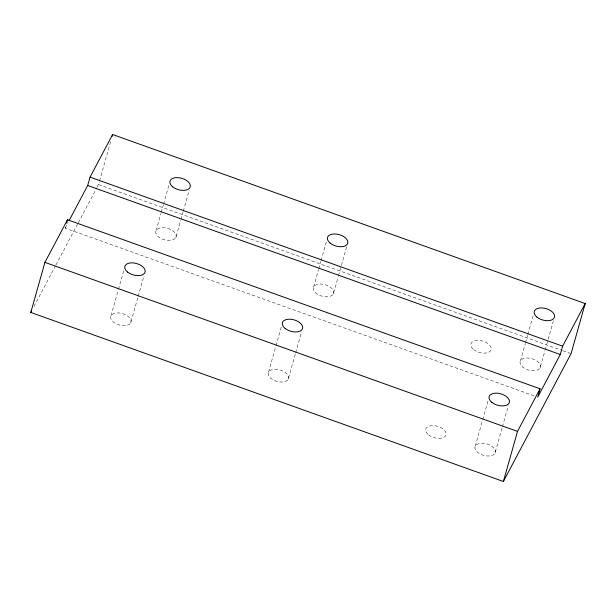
<?xml version="1.0" encoding="UTF-8"?>
<svg xmlns="http://www.w3.org/2000/svg" width="616" height="616" viewBox="0 0 616 616"><rect width="100%" height="100%" fill="white"/><g stroke="black" fill="none" stroke-linecap="round" stroke-linejoin="round"><path stroke-width="0.46" stroke-dasharray="3.08 2.31" d="M534.095 395.834L65.134 228.097L65.843 225.595M97.143 187.141L99.261 181.866M99.515 180.958L111.073 139.986M111.003 315.785L118.187 290.29M118.449 289.381L124.101 269.354M156.125 230.553L161.007 213.259M161.261 212.351L163.317 205.066M163.579 204.15L169.223 184.122M130.692 322.83A10.511 5.937 15.8 0 0 118.364 312.936A10.511 5.937 15.8 0 0 113.483 322.16A10.511 5.937 15.8 0 0 130.692 322.83L137.884 297.335M138.138 296.427L144.044 275.483M175.822 237.599A10.511 5.937 15.8 0 0 163.494 227.704A10.511 5.937 15.8 0 0 158.605 236.929A10.511 5.937 15.8 0 0 175.822 237.599L180.696 220.297M180.958 219.388L183.006 212.104M183.268 211.196L189.174 190.252M268.53 372.133L275.722 346.639M275.976 345.73L281.627 325.695M313.66 286.902L318.534 269.6M318.795 268.692L320.844 261.407M321.105 260.499L326.495 241.38M288.219 379.171A10.511 5.937 15.8 0 0 275.891 369.277A10.511 5.937 15.8 0 0 271.009 378.509A10.511 5.937 15.8 0 0 288.219 379.171L295.411 353.684M295.665 352.768L301.57 331.832M333.348 293.947A10.511 5.937 15.8 0 0 321.021 284.045A10.511 5.937 15.8 0 0 316.139 293.278A10.511 5.937 15.8 0 0 333.348 293.947L338.223 276.646M338.484 275.737L346.7 246.6M475.283 446.084L482.474 420.589M482.728 419.681L488.126 400.562M520.412 360.853L525.294 343.551M525.548 342.642L527.604 335.358M527.858 334.45L533.256 315.33M494.979 453.13A10.511 5.937 15.8 0 0 482.651 443.227A10.511 5.937 15.8 0 0 477.762 452.46A10.511 5.937 15.8 0 0 494.979 453.13L502.163 427.635M502.425 426.726L508.331 405.782M540.101 367.898A10.511 5.937 15.8 0 0 527.773 358.004A10.511 5.937 15.8 0 0 522.892 367.228A10.511 5.937 15.8 0 0 540.101 367.898L544.983 350.596M545.237 349.688L553.461 320.551M65.134 228.097L68.23 222.253M33.942 306.514L55.455 265.873M55.902 265.034L77.87 223.546M78.317 222.699L96.697 187.988M98.491 184.6L562.023 350.396M562.924 350.72L571.078 353.63M473.666 349.619A10.511 5.937 15.8 0 0 490.875 350.288A10.511 5.937 15.8 0 0 478.547 340.394A10.511 5.937 15.8 0 0 473.666 349.619M428.536 434.85A10.511 5.937 15.8 0 0 445.745 435.52A10.511 5.937 15.8 0 0 433.425 425.625A10.511 5.937 15.8 0 0 428.536 434.85"/><path stroke-width="0.92" d="M585.2 303.557L571.078 353.63L503.387 481.481L30.8 312.443L44.922 262.37L67.491 219.75L540.07 388.788L537.722 397.135L560.283 354.516L562.639 346.169L585.2 303.557L112.612 134.519L90.052 177.139L87.695 185.485L69.115 220.582M66.543 223.092L67.491 219.75M112.104 136.344L112.612 134.519M503.387 481.481L517.509 431.4L540.07 388.788M30.8 312.443L31.693 310.749M90.052 177.139L562.639 346.169M87.695 185.485L560.283 354.516M44.922 262.37L517.509 431.4M127.604 272.087A10.511 5.937 15.8 0 0 144.814 272.757A10.511 5.937 15.8 0 0 132.494 262.863A10.511 5.937 15.8 0 0 127.604 272.087M285.131 328.428A10.511 5.937 15.8 0 0 302.34 329.098A10.511 5.937 15.8 0 0 290.02 319.204A10.511 5.937 15.8 0 0 285.131 328.428M491.891 402.379A10.511 5.937 15.8 0 0 509.101 403.049A10.511 5.937 15.8 0 0 496.773 393.154A10.511 5.937 15.8 0 0 491.891 402.379M330.261 243.197A10.511 5.937 15.8 0 0 347.47 243.867A10.511 5.937 15.8 0 0 335.142 233.972A10.511 5.937 15.8 0 0 330.261 243.197M172.734 186.856A10.511 5.937 15.8 0 0 189.944 187.526A10.511 5.937 15.8 0 0 177.616 177.631A10.511 5.937 15.8 0 0 172.734 186.856M537.013 317.155A10.511 5.937 15.8 0 0 554.231 317.817A10.511 5.937 15.8 0 0 541.903 307.923A10.511 5.937 15.8 0 0 537.013 317.155"/></g></svg>
